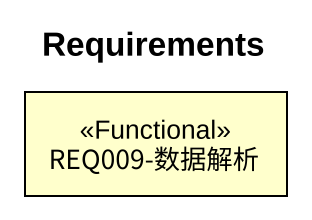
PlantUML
@startuml
title Requirements
hide circle
hide empty members
class "REQ009-数据解析" as REQ009_数据解析 <<Functional>>
@enduml
